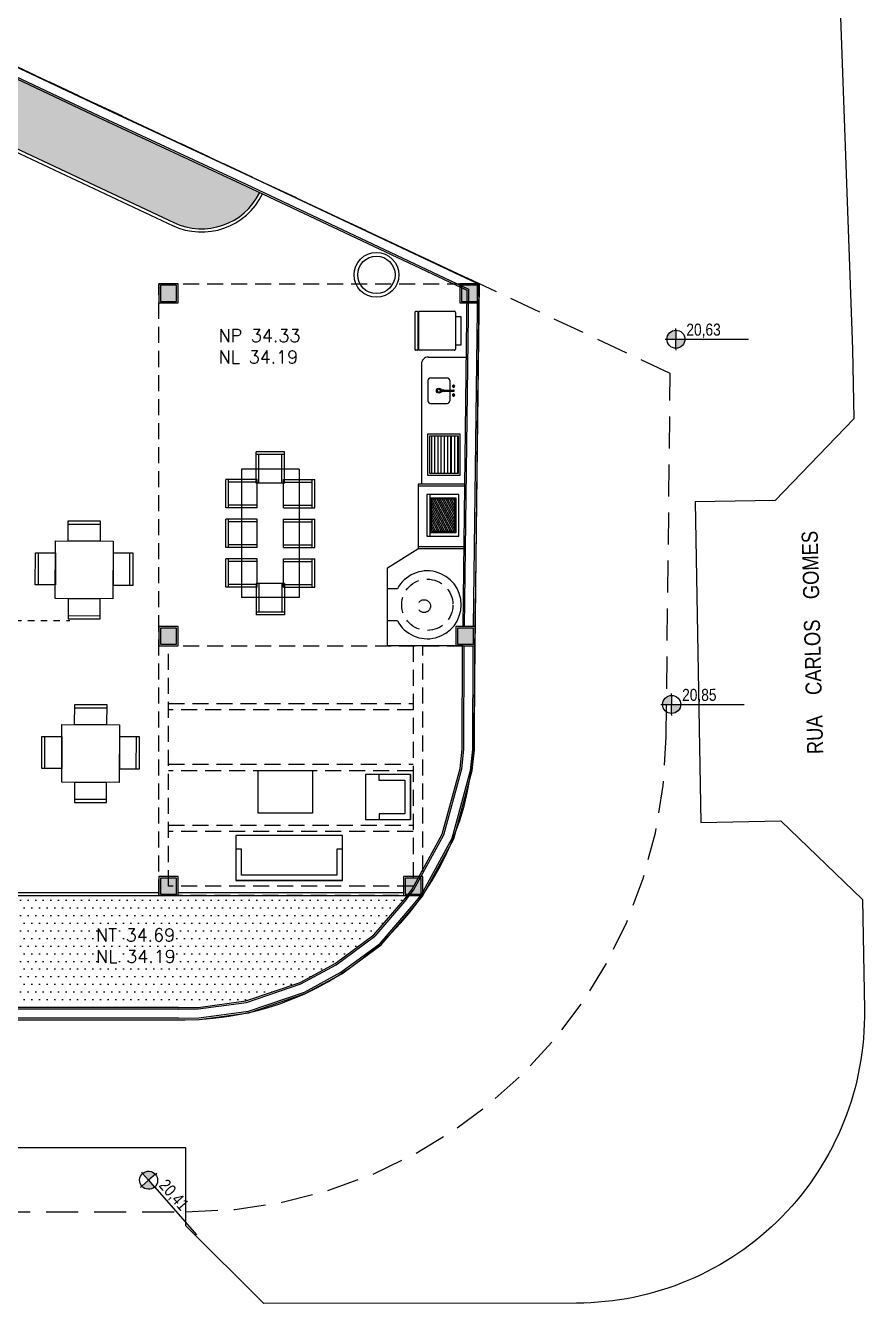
# Model space of a CAD drawing. Header units: metres. Extents: x -154 to 570, y -18 to 184.
# Drawn here: x 38.04 to 51.14, y -7.45 to 12.49 of the extents above; entities that cross this region are included whole.
import ezdxf
from ezdxf.xclip import XClip

# ---------------------------------------------------------------- set-up
doc = ezdxf.new("R2010")
doc.units = ezdxf.units.M
doc.header["$XCLIPFRAME"] = 0
for name, pattern in [('DASHDOT', [1, 0.5, -0.25, 0, -0.25]), ('HIDDEN', [0.375, 0.25, -0.125]), ('PUC TORRE B$0$ESTILO_TQS_0004', [1.12, 0.5, -0.2, 0.01, -0.2, 0.01, -0.2]), ('terreno + circ vert$0$DASHEDX2', [1.5, 1, -0.5]), ('xr-paisagismo-R02$0$11367-PSG-EP-002-LAZ-R00$0$HIDDEN', [0.375, 0.25, -0.125])]:
    doc.linetypes.add(name, pattern=pattern)
for name, color, linetype in [('ARQ-ALV ACAB', 4, 'Continuous'), ('ARQ-AUX', 7, 'Continuous'), ('ARQ-DIM - EMBASAM', 2, 'Continuous'), ('BRA-AI-Base TERREO 2$0$AI-Mob', 7, 'Continuous'), ('CARQ-COZ-EQP', 7, 'Continuous'), ('MOBIL-I', 7, 'Continuous'), ('PA-MOBILIÁRIO', 251, 'Continuous'), ('PA-NIVEIS', 7, 'Continuous'), ('PA-PAISAGISMO', 7, 'Continuous'), ('PA-PLANTIO', 84, 'DASHDOT'), ('PA-PROJEÇÃO', 251, 'HIDDEN'), ('PA-VEGETAÇÃO', 84, 'Continuous'), ('PUC TORRE B$0$205', 7, 'PUC TORRE B$0$ESTILO_TQS_0004'), ('terreno + circ vert$0$ARQ-AUX2', 2, 'Continuous'), ('terreno + circ vert$0$ARQ-EST', 2, 'Continuous'), ('terreno + circ vert$0$ARQ-PRJ', 7, 'terreno + circ vert$0$DASHEDX2'), ('terreno + circ vert$0$ARQ-SIM', 1, 'Continuous'), ('xr-paisagismo-R02$0$PA-PAISAGISMO', 3, 'Continuous')]:
    doc.layers.add(name, color=color, linetype=linetype)
doc.styles.add('Romans', font='romans.shx')
doc.styles.add('terreno + circ vert$0$Adesa', font='ARIALN.TTF')

# ---------------------------------------------------------------- blocks, each defined once
blk = doc.blocks.new('A$C1F362DFB')
for p, q in [((0, 0.545), (0, 0)), ((0, 0.545), (0.604, 0.545)), ((0, 0.495), (0.554, 0.495)), ((0.554, 0.545), (0.554, 0)), ((0.604, 0.545), (0.604, 0)), ((0, 0.05), (0.554, 0.05)), ((0, 0), (0.604, 0))]:
    blk.add_line(p, q)
blk = doc.blocks.new('A$C092B04DA')
at = {"layer": 'PA-MOBILIÁRIO'}
for p, q in [((0.404, 0.404), (0.404, 2.404)), ((0.404, 2.404), (1.304, 2.404)), ((1.304, 0.404), (1.304, 2.404)), ((0.404, 0.404), (1.304, 0.404))]:
    blk.add_line(p, q, dxfattribs=at)
at = {"layer": 'PA-MOBILIÁRIO', "yscale": 0.81, "zscale": 0.81, "rotation": 90}
for p, xscale in [((1.074, 2.185), 0.81), ((1.074, 0.623), -0.81)]:
    blk.add_blockref('A$C1F362DFB', p, dxfattribs=dict(at, xscale=xscale))
at = {"layer": 'PA-MOBILIÁRIO', "yscale": 0.81, "zscale": 0.81}
for p, xscale in [((0.649, 1.802), -0.81), ((1.059, 1.802), 0.81), ((0.649, 1.183), -0.81), ((1.059, 1.183), 0.81), ((0.649, 0.565), -0.81), ((1.059, 0.565), 0.81)]:
    blk.add_blockref('A$C1F362DFB', p, dxfattribs=dict(at, xscale=xscale))
blk = doc.blocks.new('A$C183742E9')
at = {"layer": 'PA-PAISAGISMO'}
h = blk.add_hatch(color=8, dxfattribs=at)
h.dxf.hatch_style = 1
h.paths.add_polyline_path([(0.025, 0.025), (0.275, 0.025), (0.275, 0.275), (0.025, 0.275)])
at = {"layer": 'PA-PAISAGISMO', "color": 7}
blk.add_lwpolyline([(0, 0), (0.3, 0), (0.3, 0.3), (0, 0.3)], close=True, dxfattribs=at)
at = {"layer": 'PA-PAISAGISMO', "color": 2}
blk.add_lwpolyline([(0.025, 0.025), (0.275, 0.025), (0.275, 0.275), (0.025, 0.275)], close=True, dxfattribs=at)
blk = doc.blocks.new('REFRIGERADOR LUM G 0.710X0.711')
for p, q in [((-0.175, 0), (0.275, 0)), ((-0.175, -0.08), (-0.175, 0)), ((0.275, 0), (0.275, -0.08)), ((-0.255, -0.647), (-0.255, -0.1)), ((-0.235, -0.08), (0.335, -0.08)), ((0.355, -0.1), (0.355, -0.647)), ((-0.255, -0.702), (-0.255, -0.68)), ((0.346, -0.656), (-0.246, -0.656)), ((-0.246, -0.671), (0.346, -0.671)), ((0.346, -0.711), (-0.246, -0.711)), ((-0.24, -0.671), (-0.24, -0.656)), ((0.34, -0.663), (-0.24, -0.663)), ((0.34, -0.656), (0.34, -0.671)), ((0.355, -0.68), (0.355, -0.702))]:
    blk.add_line(p, q)
for centre, radius, start, end in [((-0.235, -0.1), 0.02, 90, 180), ((0.335, -0.1), 0.02, 360, 90), ((-0.246, -0.647), 0.009, 180, 270), ((-0.246, -0.68), 0.009, 90, 180), ((-0.246, -0.702), 0.009, 180, 270), ((0.346, -0.647), 0.009, 270, 0), ((0.346, -0.68), 0.009, 0, 90), ((0.346, -0.702), 0.009, 270, 0)]:
    blk.add_arc(centre, radius, start, end)
blk = doc.blocks.new('vaso1')
at = {"layer": 'PA-VEGETAÇÃO'}
for radius in [0.3, 0.25]:
    blk.add_circle((0, 0), radius, dxfattribs=at)
blk = doc.blocks.new('*U47')
blk.add_line((-0.45, 0), (0.35, 0))
for points in [[(0.35, -0.56), (0.35, 0), (-0.45, 0), (-0.45, -0.56), (-0.35, -0.56), (-0.35, -0.1), (0.25, -0.1), (0.25, -0.56)], [(-0.45, -0.8), (0.35, -0.8), (0.35, 0), (-0.45, 0)]]:
    blk.add_lwpolyline(points, close=True)
blk = doc.blocks.new('A$C30CD5183')
blk.add_lwpolyline([(1.275, 1), (1.275, 0), (0, 0), (0, 1)], close=True)
blk = doc.blocks.new('A$C1DAC590B')
blk.add_line((1.668, 0), (0, 0))
for points in [[(1.668, 0.704), (0, 0.704), (0, 0), (1.668, 0)], [(0, 0.493), (0, 0), (1.668, 0), (1.668, 0.493), (1.58, 0.493), (1.58, 0.088), (0.088, 0.088), (0.088, 0.493)]]:
    blk.add_lwpolyline(points, close=True)
blk = doc.blocks.new('A$C09573A45')
blk.add_line((0.264, 0), (0.264, 0.5))
blk.add_lwpolyline([(0, 0), (0.314, 0), (0.314, 0.5), (0, 0.5)], close=True)
blk = doc.blocks.new('A$C47822D8C')
at = {"layer": 'PA-MOBILIÁRIO'}
blk.add_lwpolyline([(0.313, 0.314), (0.314, 1.214), (1.214, 1.213), (1.213, 0.313)], close=True, dxfattribs=at)
for p, rotation in [((1.001, 1.214), 89.93656323012239), ((1.214, 0.513), 359.9365632301225)]:
    blk.add_blockref('A$C09573A45', p, dxfattribs=dict(at, rotation=rotation))
at = {"layer": 'PA-MOBILIÁRIO', "xscale": -1}
for p, rotation in [((0.314, 0.514), 359.9365632301224), ((1, 0.314), 89.93656323012227)]:
    blk.add_blockref('A$C09573A45', p, dxfattribs=dict(at, rotation=rotation))
blk = doc.blocks.new('A$C23B574F5')
at = {"layer": 'CARQ-COZ-EQP'}
h = blk.add_hatch(dxfattribs=at)
h.set_pattern_fill('LINE', color=256, scale=0.2, angle=118)
h.set_pattern_definition([(118, (959.545483, -2296.633203), (-0.02207368982, -0.01173678907), [])])
h.paths.add_polyline_path([(44.375, 5.102), (44.735, 5.102), (44.735, 4.592), (44.375, 4.592)])
at = {"layer": 'PA-PLANTIO'}
h = blk.add_hatch(dxfattribs=at)
h.set_pattern_fill('DOTS', color=256, scale=0.075, style=0)
h.set_pattern_definition([(0, (-753.57029, 160.3369), (0.05953125, 0.1190625), [0, -0.1190625])])
edge = h.paths.add_edge_path()
edge.add_line((5.647, 11.913), (19.637, 11.913))
edge.add_arc((19.637, 8.571), 3.342, 51.8985, 90, ccw=False)
edge.add_arc((23.554, 13.567), 3.006, 231.8985, 303.9021)
edge.add_arc((27.828, 7.207), 4.656, 90, 123.9021, ccw=False)
edge.add_line((27.828, 11.863), (27.828, 12.213))
edge.add_line((27.828, 12.213), (33.587, 12.213))
edge.add_arc((33.606, 4.99), 7.223, 64.8732, 90.1448, ccw=False)
edge.add_line((36.673, 11.53), (36.524, 11.213))
edge.add_line((36.524, 11.213), (40.358, 9.414))
edge.add_arc((40.787, 10.329), 1.011, 244.8753, 333.8948)
edge.add_line((41.695, 9.885), (36.879, 12.155))
edge.add_line((36.879, 12.155), (25.955, 17.48))
edge.add_line((25.955, 17.48), (22.976, 14.608))
edge.add_arc((20.133, 17.204), 3.85, 270, 317.5977, ccw=False)
edge.add_line((20.133, 13.354), (9.498, 13.354))
edge.add_arc((9.498, 24.44), 11.086, 245.9343, 270, ccw=False)
edge.add_line((4.978, 14.318), (3.909, 12.192))
edge.add_arc((5.647, 17.473), 5.56, 251.7822, 270)
h = blk.add_hatch(dxfattribs=at)
h.set_pattern_fill('DOTS', color=256, scale=0.075, style=0)
h.set_pattern_definition([(0, (-753.57029, 160.2869), (0.05953125, 0.1190625), [0, -0.1190625])])
h.paths.add_polyline_path([(37.836, 3.497), (36.725, 3.497), (36.725, 2.461), (36.725, 2.461), (36.726, 1.261), (36.727, -2.795), (36.72, -2.795), (36.72, -2.825), (39.746, -2.825), (40.525, -2.825, 0.236677), (43.986, -1.089), (40.121, -1.089), (37.836, -1.089)])
at = {"layer": 'CARQ-COZ-EQP'}
for p, q in [((44.221, 7.213, 0), (44.221, 5.332, 0)), ((44.323, 7.315, 0), (44.908, 7.315, 0)), ((44.361, 6.992, 0), (44.621, 6.992, 0)), ((44.321, 6.952, 0), (44.321, 6.632, 0)), ((44.557, 6.801, 0), (44.722, 6.801, 0)), ((44.557, 6.783, 0), (44.722, 6.783, 0)), ((44.661, 6.952, 0), (44.661, 6.801, 0)), ((44.661, 6.783, 0), (44.661, 6.632, 0)), ((44.715, 6.877, 0), (44.705, 6.867, 0)), ((44.705, 6.854, 0), (44.715, 6.844, 0)), ((44.738, 6.867, 0), (44.728, 6.877, 0)), ((44.728, 6.844, 0), (44.738, 6.854, 0)), ((44.361, 6.592, 0), (44.621, 6.592, 0)), ((44.705, 6.73, 0), (44.715, 6.74, 0)), ((44.715, 6.706, 0), (44.705, 6.716, 0)), ((44.728, 6.74, 0), (44.738, 6.73, 0)), ((44.738, 6.716, 0), (44.728, 6.706, 0)), ((44.321, 5.467, 0), (44.321, 6.117, 0)), ((44.321, 6.117, 0), (44.821, 6.117, 0)), ((44.351, 5.497, 0), (44.351, 6.087, 0)), ((44.351, 6.087, 0), (44.791, 6.087, 0)), ((44.375, 6.087, 0), (44.375, 5.497, 0)), ((44.425, 6.087, 0), (44.425, 5.497, 0)), ((44.475, 6.087, 0), (44.475, 5.497, 0)), ((44.525, 6.087, 0), (44.525, 5.497, 0)), ((44.575, 6.087, 0), (44.575, 5.497, 0)), ((44.625, 6.087, 0), (44.625, 5.497, 0)), ((44.675, 6.087, 0), (44.675, 5.497, 0)), ((44.685, 6.087, 0), (44.685, 5.497, 0)), ((44.735, 6.087, 0), (44.735, 5.497, 0)), ((44.785, 6.087, 0), (44.785, 5.497, 0)), ((44.791, 6.087, 0), (44.791, 5.497, 0)), ((44.821, 6.117, 0), (44.821, 5.467, 0)), ((44.821, 5.467, 0), (44.321, 5.467, 0)), ((44.791, 5.497, 0), (44.351, 5.497, 0)), ((44.892, 5.332, 0), (44.167, 5.332, 0)), ((44.167, 5.332, 0), (44.167, 4.325, 0)), ((44.892, 5.302, 0), (44.167, 5.302, 0)), ((44.355, 4.522, 0), (44.355, 5.172, 0)), ((44.805, 4.522, 0), (44.805, 5.172, 0))]:
    blk.add_line(p, q, dxfattribs=at)
at = {"layer": 'CARQ-COZ-EQP', "elevation": 0}
blk.add_lwpolyline([(44.805, 5.172), (44.305, 5.172), (44.305, 4.522), (44.805, 4.522)], dxfattribs=at)
for points in [[(44.355, 5.122), (44.755, 5.122), (44.755, 4.572), (44.355, 4.572)], [(44.375, 5.102), (44.735, 5.102), (44.735, 4.592), (44.375, 4.592)]]:
    blk.add_lwpolyline(points, close=True, dxfattribs=at)
at = {"layer": 'CARQ-COZ-EQP'}
for centre, radius in [((44.491, 6.792, 0), 0.0375), ((44.491, 6.792, 0), 0.0225), ((44.722, 6.861, 0), 0.009), ((44.722, 6.861, 0), 0.0045), ((44.722, 6.723, 0), 0.009), ((44.722, 6.723, 0), 0.0045)]:
    blk.add_circle(centre, radius, dxfattribs=at)
for centre, radius, start, end in [((44.323, 7.213, 0), 0.102, 89.9999, 179.9999), ((44.361, 6.952, 0), 0.04, 90.0149, 180.0149), ((44.621, 6.952, 0), 0.04, 0.0149, 90.0149), ((44.557, 6.792, 0), 0.0135, 41.8252, 318.2046), ((44.557, 6.792, 0), 0.009, 90.0149, 270.0149), ((44.722, 6.861, 0), 0.018, 157.9906, 202.0392), ((44.722, 6.861, 0), 0.018, 67.9906, 112.0392), ((44.722, 6.861, 0), 0.018, 247.9906, 292.0392), ((44.722, 6.792, 0), 0.009, 270.0149, 90.0149), ((44.722, 6.861, 0), 0.018, 337.9906, 22.0392), ((44.361, 6.632, 0), 0.04, 180.0149, 270.0149), ((44.621, 6.632, 0), 0.04, 270.0149, 0.0149), ((44.722, 6.723, 0), 0.018, 157.9906, 202.0392), ((44.722, 6.723, 0), 0.018, 67.9906, 112.0392), ((44.722, 6.723, 0), 0.018, 247.9906, 292.0392), ((44.722, 6.723, 0), 0.018, 337.9906, 22.0392)]:
    blk.add_arc(centre, radius, start, end, dxfattribs=at)
at = {"layer": 'PA-PAISAGISMO', "ltscale": 0.1}
for p, q in [((36.524, 11.213, 0), (40.365, 9.411, 0)), ((36.503, 11.167, 0), (40.344, 9.366, 0))]:
    blk.add_line(p, q, dxfattribs=at)
at = {"layer": 'PA-PAISAGISMO'}
for p, q in [((43.691, 4.027, 0), (44.166, 4.325, 0)), ((44.879, 4.325, 0), (44.166, 4.325, 0)), ((44.167, 4.325, 0), (44.166, 4.325, 0)), ((44.88, 4.355, 0), (44.167, 4.355, 0)), ((43.691, 2.81, 0), (43.691, 4.027, 0)), ((43.844, 3.7, 0), (43.691, 3.7, 0)), ((43.691, 3.2, 0), (43.691, 3.7, 0)), ((43.844, 3.2, 0), (43.691, 3.2, 0)), ((37.836, -1.089, 0), (44.056, -1.089, 0)), ((37.886, -1.039, 0), (40.121, -1.039, 0)), ((40.421, -1.039, 0), (43.94, -1.039, 0))]:
    blk.add_line(p, q, dxfattribs=at)
at = {"layer": 'PA-PAISAGISMO', "linetype": 'ByBlock'}
blk.add_line((44.871, 2.81, 0), (43.691, 2.81, 0), dxfattribs=at)
at = {"layer": 'PA-PAISAGISMO', "color": 1, "linetype": 'xr-paisagismo-R02$0$11367-PSG-EP-002-LAZ-R00$0$HIDDEN'}
for centre, radius in [((44.311, 3.45, 0), 0.4), ((44.261, 3.43, 0), 0.1)]:
    blk.add_circle(centre, radius, dxfattribs=at)
at = {"layer": 'PA-PAISAGISMO', "ltscale": 0.1}
for radius, start, end in [(1.061, 244.4606, 333.9359), (1.011, 244.4506, 333.8948)]:
    blk.add_arc((40.787, 10.329, 0), radius, start, end, dxfattribs=at)
at = {"layer": 'PA-PAISAGISMO'}
blk.add_arc((44.311, 3.45, 0), 0.53, 208.1446, 151.8554, dxfattribs=at)
at = {"layer": 'PA-PROJEÇÃO'}
for p, q in [((40.121, 2.811, 0), (45.058, 2.811, 0)), ((40.271, -0.939, 0), (40.271, 2.811, 0)), ((44.09, 2.811, 0), (44.09, -0.939, 0)), ((44.24, -1.089, 0), (44.24, 2.811, 0)), ((40.271, 1.911, 0), (44.09, 1.911, 0)), ((40.271, 0.961, 0), (44.09, 0.961, 0)), ((40.271, 0.011, 0), (44.09, 0.011, 0)), ((44.09, -0.939, 0), (40.271, -0.939, 0))]:
    blk.add_line(p, q, dxfattribs=at)
at = {"layer": 'PA-PROJEÇÃO', "elevation": 0}
for points in [[(44.24, -1.089), (40.121, -1.089), (40.121, 8.461), (45.121, 8.461)], [(44.09, 1.811), (40.271, 1.811)], [(44.09, 0.861), (40.271, 0.861)], [(44.09, -0.089), (40.271, -0.089)]]:
    blk.add_lwpolyline(points, dxfattribs=at)
at = {"layer": 'xr-paisagismo-R02$0$PA-PAISAGISMO', "color": 253}
for p, q in [((44.879, 4.325, 0), (44.166, 4.325, 0)), ((44.879, 4.325, 0), (44.166, 4.325, 0)), ((44.88, 4.355, 0), (44.167, 4.355, 0))]:
    blk.add_line(p, q, dxfattribs=at)
at = {"xscale": 0.6663333600000002, "yscale": 0.6663333600000002, "zscale": 0.6663333600000002, "rotation": 179.9999999999999}
blk.add_blockref('A$C30CD5183', (42.521, 0.864, 0), dxfattribs=at)
at = {"layer": 'BRA-AI-Base TERREO 2$0$AI-Mob', "xscale": 0.8800000000000002, "yscale": 0.8800000000000002, "zscale": 0.8800000000000002, "rotation": 270.0452384972064}
blk.add_blockref('*U47', (44.05, 0.407, 0), dxfattribs=at)
at = {"layer": 'CARQ-COZ-EQP', "rotation": 269.9999449456989}
blk.add_blockref('REFRIGERADOR LUM G 0.710X0.711', (44.833, 7.777, 0), dxfattribs=at)
at = {"layer": 'CARQ-COZ-EQP'}
blk.add_blockref('A$C183742E9', (44.758, 2.81, 0), dxfattribs=at)
at = {"layer": 'MOBIL-I'}
blk.add_blockref('A$C1DAC590B', (41.32, -0.855, 0), dxfattribs=at)
at = {"layer": 'PA-MOBILIÁRIO', "rotation": 180}
blk.add_blockref('A$C092B04DA', (42.713, 5.969, 0), dxfattribs=at)
at = {"layer": 'PA-MOBILIÁRIO', "color": 6, "rotation": 269.9274268522119}
for p in [(38.19, 4.76, 0), (38.29, 1.894)]:
    blk.add_blockref('A$C47822D8C', p, dxfattribs=at)
at = {"layer": 'PA-PAISAGISMO', "color": 6}
for p in [(40.121, 8.161, 0), (44.821, 8.161, 0), (40.121, 2.811, 0), (40.121, -1.089, 0), (43.94, -1.089, 0)]:
    blk.add_blockref('A$C183742E9', p, dxfattribs=at)
at = {"layer": 'PA-VEGETAÇÃO', "xscale": 1.166856688836833, "yscale": 1.166856688836833, "zscale": 1.166856688836833, "rotation": 6.693888375197313}
blk.add_blockref('vaso1', (43.517, 8.599, 0), dxfattribs=at)
at = {"layer": 'PA-NIVEIS', "char_height": 0.2, "attachment_point": 1, "style": 'Romans'}
for s, insert in [('NP 34.33\\PNL 34.19{\\C7; }', (41.051, 7.751)), ('NT 34.69\\PNL 34.19{\\C7; }', (39.139, -1.604))]:
    blk.add_mtext_dynamic_manual_height_columns(s, width=1.72737, gutter_width=0, heights=[1.058], dxfattribs=dict(at, insert=insert))
blk = doc.blocks.new('PUC TORRE B$0$est-lo-07-6sb-r00')
at = {"layer": 'PUC TORRE B$0$205'}
blk.add_line((-2259.087141, 320.423392), (3872.599049, 320.423392), dxfattribs=at)
blk = doc.blocks.new('PUC TORRE B')
at = {"linetype": 'Continuous', "xscale": 0.01, "yscale": 0.01, "zscale": 0.01}
blk.add_blockref('PUC TORRE B$0$est-lo-07-6sb-r00', (0, 0), dxfattribs=at)
blk = doc.blocks.new('terreno + circ vert$0$ADESA-SIMB NIVEL PLAN')
h = blk.add_hatch(color=256)
h.dxf.hatch_style = 1
edge = h.paths.add_edge_path()
edge.add_ellipse((-0.038, 0), major_axis=(-0.133, 0.133), ratio=1, start_angle=315.0639, end_angle=405.0639)
edge.add_line((-0.226, 0), (-0.038, 0))
edge.add_line((-0.038, 0), (-0.038, 0.189))
edge = h.paths.add_edge_path()
edge.add_ellipse((-0.038, 0), major_axis=(-0.133, 0.133), ratio=1, start_angle=495.0639, end_angle=585.0639)
edge.add_line((0.151, 0), (-0.038, 0))
edge.add_line((-0.038, 0), (-0.038, -0.189))
for p, q in [((-0.038, 0.189), (-0.038, 0.226)), ((-0.038, 0.189), (-0.038, 0)), ((-0.038, 0), (0.151, 0)), ((-0.038, 0), (0.151, 0)), ((0.151, 0), (0.189, 0)), ((-0.264, 0), (-0.226, 0)), ((-0.226, 0), (-0.038, 0)), ((-0.038, -0.189), (-0.038, 0)), ((-0.037, -0.227), (-0.038, -0.189))]:
    blk.add_line(p, q)
blk.add_lwpolyline([(0.157, 0), (1.472, 0)])
blk.add_ellipse((-0.038, 0), major_axis=(-0.133, 0.133), ratio=1, start_param=3.928105432082424, end_param=10.21129073926201)
at = {"color": 3, "style": 'terreno + circ vert$0$Adesa'}
for p in [(0.18, 0.072), (0.18, -0.298)]:
    blk.add_attdef('100.00', p, '', height=0.25, rotation=0.0639, dxfattribs=at)
blk = doc.blocks.new('terreno + circ vert')
at = {"layer": 'Defpoints'}
blk.add_lwpolyline([(45.031, 1.162, 0.011807), (45.046, 1.811), (45.121, 8.461), (42.945, 9.481), (35.555, 12.947), (27.506, 16.893), (22.101, 19.54), (15.002, 23.015), (8.325, 26.282), (0.49, 30.091), (-5.893, 33.236), (-11.242, 35.872), (-77.207, 8.344), (-72.462, -3.025), (39.746, -3.025), (40.529, -3.025, 0.392534)], format="xyb", close=True, dxfattribs=at)
at = {"layer": 'terreno + circ vert$0$ARQ-AUX2'}
blk.add_lwpolyline([(50.653, 15.642), (50.954, 7.439), (50.973, 6.35), (49.746, 5.079), (48.496, 5.056), (48.584, 0.055), (49.834, 0.077), (51.106, -1.15), (51.137, -2.868, -0.419088), (46.642, -7.448), (41.757, -7.453), (40.542, -6.24), (40.542, -5.025), (-9.458, -5.025), (-9.458, -6.399), (-12.819, -4.225), (-35.314, -4.225), (-38.72, -6.393), (-38.72, -5.025), (-98.72, -5.025)], format="xyb", dxfattribs=at)
at = {"layer": 'terreno + circ vert$0$ARQ-EST', "color": 102}
blk.add_lwpolyline([(45.031, 1.162, 0.011807), (45.046, 1.811), (45.121, 8.461), (42.945, 9.481), (35.555, 12.947), (27.506, 16.893), (22.101, 19.54), (15.002, 23.015), (8.325, 26.282), (0.49, 30.091), (-5.893, 33.236), (-11.242, 35.872), (-77.207, 8.344), (-72.462, -3.025), (39.746, -3.025), (40.529, -3.025, 0.392527), (45.031, 1.162)], format="xyb", dxfattribs=at)
at = {"layer": 'terreno + circ vert$0$ARQ-PRJ', "color": 1, "ltscale": 0.5}
blk.add_lwpolyline([(48.042, 1.391), (48.106, 7.061), (42.945, 9.481), (35.555, 12.947), (27.506, 16.893), (22.101, 19.54), (15.002, 23.015), (8.325, 26.282), (0.49, 30.091), (-5.893, 33.236), (-12.276, 36.381), (-18.916, 39.668), (-31.6, 31.223), (-104.383, 0.849), (-104.14, -6.025), (40.542, -6.025, 0.41093)], format="xyb", close=True, dxfattribs=at)
at = {"layer": 'terreno + circ vert$0$ARQ-SIM'}
ref = blk.add_blockref('terreno + circ vert$0$ADESA-SIMB NIVEL PLAN', (48.223, 7.595), dxfattribs=dict(at, xscale=0.7499999999999999, yscale=0.7499999999999999, zscale=0.7499999999999999, rotation=0.07506035329099373))
ref.add_attrib('100.00', '20,63', (48.357, 7.65), dxfattribs={"layer": '0', "color": 3, "height": 0.1875, "rotation": 0.1389, "style": 'terreno + circ vert$0$Adesa'})
ref = blk.add_blockref('terreno + circ vert$0$ADESA-SIMB NIVEL PLAN', (48.156, 1.895), dxfattribs=dict(at, xscale=0.7499999999999999, yscale=0.7499999999999999, zscale=0.7499999999999999, rotation=0.07506035329099373))
ref.add_attrib('100.00', '20,85', (48.291, 1.95), dxfattribs={"layer": '0', "color": 3, "height": 0.1875, "rotation": 0.1389, "style": 'terreno + circ vert$0$Adesa'})
ref = blk.add_blockref('terreno + circ vert$0$ADESA-SIMB NIVEL PLAN', (39.978, -5.552), dxfattribs=dict(at, xscale=0.75, yscale=0.75, zscale=0.75, rotation=311.3889187360448))
ref.add_attrib('100.00', '20,41', (40.108, -5.618), dxfattribs={"layer": '0', "color": 3, "height": 0.1875, "rotation": 311.4528, "style": 'terreno + circ vert$0$Adesa'})
at = {"color": 2, "style": 'terreno + circ vert$0$Adesa'}
blk.add_text('RUA    CARLOS    GOMES', height=0.25, rotation=91.4617, dxfattribs=at).set_placement((50.495, 1.123))

msp = doc.modelspace()

# ---------------------------------------------------------------- linework, layer by layer
at = {"layer": 'ARQ-ALV ACAB'}
for points in [[(31.445, 14.7698), (35.4738, 12.8032), (39.167, 11.0627), (41.4695, 9.991), (44.9295, 8.3603)], [(45.1208, 8.4607), (45.0571, 3.3297)], [(44.9295, 8.3603), (44.8644, 3.1101)], [(45.0519, 2.5299), (45.0571, 3.3297)], [(43.9687, -1.126), (44.0772, -0.9895), (44.5457, -0.1305), (44.8247, 0.8971), (44.8572, 1.1985), (44.8629, 2.8101)], [(44.1174, -1.2442), (44.2361, -1.0949), (44.7232, -0.2019), (45.012, 0.8618), (45.0471, 1.1879), (45.0519, 2.5299)], [(43.4769, -1.701), (43.9687, -1.126)], [(43.5895, -1.854), (44.1174, -1.2442)], [(40.4277, -2.8349), (40.7327, -2.8324), (41.4798, -2.7298), (42.3281, -2.4434), (42.8725, -2.146), (43.4769, -1.701)], [(40.4293, -3.0249), (40.7464, -3.0223), (41.5235, -2.9156), (42.4046, -2.6182), (42.9749, -2.3066), (43.5895, -1.854)], [(40.4279, -2.8349), (36.745, -2.8348)], [(36.745, -3.0252), (40.4293, -3.0252)]]:
    msp.add_lwpolyline(points, dxfattribs=at)
at = {"layer": 'ARQ-AUX'}
for points in [[(31.456, 14.7923), (35.4846, 12.8257), (39.1777, 11.0853), (41.4801, 10.0136), (44.9547, 8.376)], [(31.5174, 14.9181), (35.5452, 12.952), (39.237, 11.2121), (41.5394, 10.1404), (45.0959, 8.4643)], [(45.0959, 8.4643), (45.0294, 3.1101)], [(44.9547, 8.376), (44.8894, 3.1101)], [(43.9883, -1.1415), (44.0981, -1.0033), (44.5691, -0.1399), (44.8494, 0.8925), (44.8822, 1.1971), (44.8879, 2.8101)], [(44.0979, -1.2286), (44.2152, -1.081), (44.6999, -0.1925), (44.9874, 0.8665), (45.0221, 1.1893), (45.0279, 2.8101)], [(43.9883, -1.1415), (43.4917, -1.7212)], [(43.5747, -1.8339), (44.0979, -1.2286)], [(40.4279, -2.8599), (40.7345, -2.8574), (41.4856, -2.7543), (42.3382, -2.4664), (42.886, -2.1672), (43.4917, -1.7212)], [(40.4291, -2.9999), (40.7446, -2.9973), (41.5178, -2.8912), (42.3945, -2.5952), (42.9614, -2.2855), (43.5747, -1.8339)], [(40.4279, -2.8599), (36.745, -2.8598)], [(40.4279, -2.9999), (36.745, -2.9998)]]:
    msp.add_lwpolyline(points, dxfattribs=at)

# ---------------------------------------------------------------- block references
msp.add_blockref('A$C23B574F5', (0, 0, 0), dxfattribs=at)
ref = msp.add_blockref('PUC TORRE B', (0, 0), dxfattribs=at)
XClip(ref).set_block_clipping_path([(-22.1257387469, -3.8879528525), (38.8233554118, 13.297728756)])
at = {"layer": 'ARQ-DIM - EMBASAM'}
msp.add_blockref('terreno + circ vert', (0, 0), dxfattribs=at)

doc.saveas('drawing.dxf')
